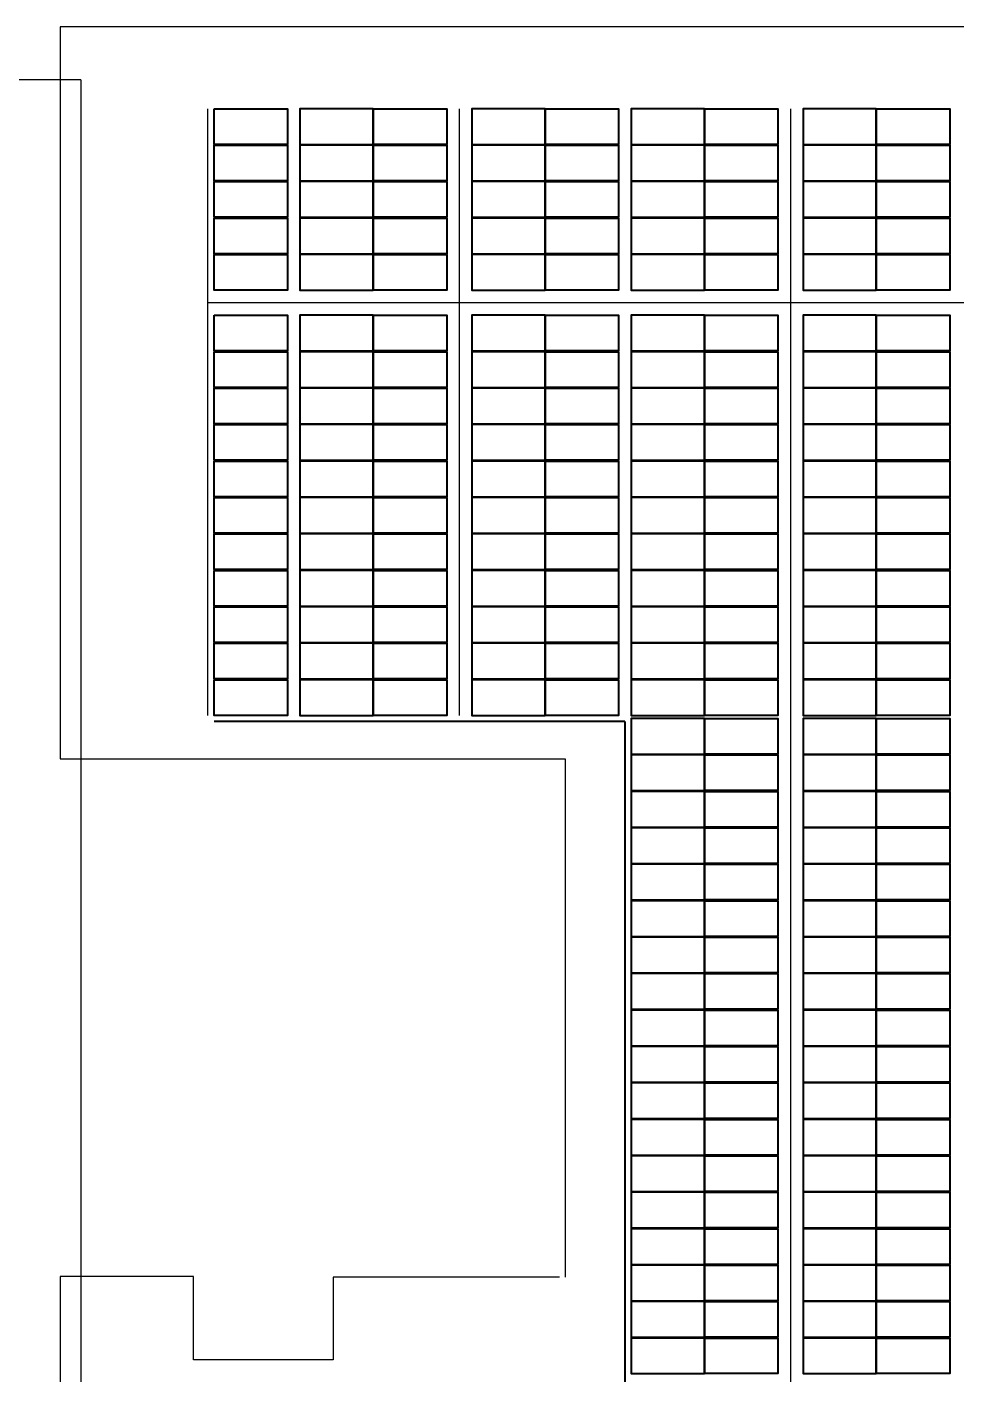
# Model space of a CAD drawing. Header units: millimetres. Extents: x -735047 to 1918431, y -1621985 to 747622.
# Drawn here: x 1740772 to 1770334, y -690409 to -647566 of the extents above; entities that cross this region are included whole.
import ezdxf

# ---------------------------------------------------------------- set-up
doc = ezdxf.new("R2010")
doc.units = ezdxf.units.MM
for name, color, linetype, lineweight in [('SOL-BUILDING_OUTLINE', 1, 'Continuous', 30), ('SOL-CRR - EXISTING', 251, 'Continuous', 40), ('SOL-PV MODULES - PH1', 250, 'Continuous', 40)]:
    doc.layers.add(name, color=color, linetype=linetype, lineweight=lineweight)
doc.layers.add('SOL-WALKWAYS EXISTING', color=250, linetype='Continuous')

msp = doc.modelspace()

# ---------------------------------------------------------------- linework, layer by layer
at = {"layer": 'SOL-BUILDING_OUTLINE'}
for p, q in [((1797829.742, -647565.811), (1741829.454, -647565.811)), ((1741829.454, -647565.811), (1741829.454, -670846.844)), ((1742482.182, -649244.152), (1734558.19, -649244.152)), ((1742482.182, -649244.152), (1742482.182, -705592.68)), ((1741829.454, -670846.844), (1757896.247, -670846.844)), ((1757896.247, -670846.844), (1757896.247, -687323.603)), ((1746067.654, -687310.306), (1741829.742, -687310.306)), ((1741829.742, -687310.306), (1741829.742, -714728.572)), ((1746067.654, -689956.204), (1746067.654, -687310.306)), ((1757720.36, -687323.603), (1750510.528, -687323.603)), ((1750510.528, -687323.603), (1750510.528, -689956.204)), ((1750510.528, -689956.204), (1746067.654, -689956.204))]:
    msp.add_line(p, q, dxfattribs=at)
at = {"layer": 'SOL-CRR - EXISTING'}
for q in [(1746729.454, -669659.811), (1759796.247, -692914.811)]:
    msp.add_line((1759796.247, -669659.811), q, dxfattribs=at)
at = {"layer": 'SOL-PV MODULES - PH1'}
for points in [[(1746729.454, -650165.811), (1749059.256, -650165.811), (1749059.256, -651299.811), (1746729.454, -651299.811)], [(1751788.511, -650165.811), (1749458.708, -650165.811), (1749458.708, -651299.811), (1751788.511, -651299.811)], [(1751798.497, -650165.811), (1754128.3, -650165.811), (1754128.3, -651299.811), (1751798.497, -651299.811)], [(1757257.006, -650165.811), (1754927.204, -650165.811), (1754927.204, -651299.811), (1757257.006, -651299.811)], [(1757266.993, -650165.811), (1759596.795, -650165.811), (1759596.795, -651299.811), (1757266.993, -651299.811)], [(1762326.05, -650165.811), (1759996.247, -650165.811), (1759996.247, -651299.811), (1762326.05, -651299.811)], [(1762336.036, -650165.811), (1764665.839, -650165.811), (1764665.839, -651299.811), (1762336.036, -651299.811)], [(1767794.545, -650165.811), (1765464.742, -650165.811), (1765464.742, -651299.811), (1767794.545, -651299.811)], [(1767804.531, -650165.811), (1770134.334, -650165.811), (1770134.334, -651299.811), (1767804.531, -651299.811)], [(1746729.454, -651324.811), (1749059.256, -651324.811), (1749059.256, -652458.811), (1746729.454, -652458.811)], [(1751788.511, -651324.811), (1749458.708, -651324.811), (1749458.708, -652458.811), (1751788.511, -652458.811)], [(1751798.497, -651324.811), (1754128.3, -651324.811), (1754128.3, -652458.811), (1751798.497, -652458.811)], [(1757257.006, -651324.811), (1754927.204, -651324.811), (1754927.204, -652458.811), (1757257.006, -652458.811)], [(1757266.993, -651324.811), (1759596.795, -651324.811), (1759596.795, -652458.811), (1757266.993, -652458.811)], [(1762326.05, -651324.811), (1759996.247, -651324.811), (1759996.247, -652458.811), (1762326.05, -652458.811)], [(1762336.036, -651324.811), (1764665.839, -651324.811), (1764665.839, -652458.811), (1762336.036, -652458.811)], [(1767794.545, -651324.811), (1765464.742, -651324.811), (1765464.742, -652458.811), (1767794.545, -652458.811)], [(1767804.531, -651324.811), (1770134.334, -651324.811), (1770134.334, -652458.811), (1767804.531, -652458.811)], [(1746729.454, -652483.811), (1749059.256, -652483.811), (1749059.256, -653617.811), (1746729.454, -653617.811)], [(1751788.511, -652483.811), (1749458.708, -652483.811), (1749458.708, -653617.811), (1751788.511, -653617.811)], [(1751798.497, -652483.811), (1754128.3, -652483.811), (1754128.3, -653617.811), (1751798.497, -653617.811)], [(1757257.006, -652483.811), (1754927.204, -652483.811), (1754927.204, -653617.811), (1757257.006, -653617.811)], [(1757266.993, -652483.811), (1759596.795, -652483.811), (1759596.795, -653617.811), (1757266.993, -653617.811)], [(1762326.05, -652483.811), (1759996.247, -652483.811), (1759996.247, -653617.811), (1762326.05, -653617.811)], [(1762336.036, -652483.811), (1764665.839, -652483.811), (1764665.839, -653617.811), (1762336.036, -653617.811)], [(1767794.545, -652483.811), (1765464.742, -652483.811), (1765464.742, -653617.811), (1767794.545, -653617.811)], [(1767804.531, -652483.811), (1770134.334, -652483.811), (1770134.334, -653617.811), (1767804.531, -653617.811)], [(1746729.454, -653642.811), (1749059.256, -653642.811), (1749059.256, -654776.811), (1746729.454, -654776.811)], [(1751788.511, -653642.811), (1749458.708, -653642.811), (1749458.708, -654776.811), (1751788.511, -654776.811)], [(1751798.497, -653642.811), (1754128.3, -653642.811), (1754128.3, -654776.811), (1751798.497, -654776.811)], [(1757257.006, -653642.811), (1754927.204, -653642.811), (1754927.204, -654776.811), (1757257.006, -654776.811)], [(1757266.993, -653642.811), (1759596.795, -653642.811), (1759596.795, -654776.811), (1757266.993, -654776.811)], [(1762326.05, -653642.811), (1759996.247, -653642.811), (1759996.247, -654776.811), (1762326.05, -654776.811)], [(1762336.036, -653642.811), (1764665.839, -653642.811), (1764665.839, -654776.811), (1762336.036, -654776.811)], [(1767794.545, -653642.811), (1765464.742, -653642.811), (1765464.742, -654776.811), (1767794.545, -654776.811)], [(1767804.531, -653642.811), (1770134.334, -653642.811), (1770134.334, -654776.811), (1767804.531, -654776.811)], [(1746729.454, -654801.811), (1749059.256, -654801.811), (1749059.256, -655935.811), (1746729.454, -655935.811)], [(1751788.511, -654801.811), (1749458.708, -654801.811), (1749458.708, -655935.811), (1751788.511, -655935.811)], [(1751798.497, -654801.811), (1754128.3, -654801.811), (1754128.3, -655935.811), (1751798.497, -655935.811)], [(1757257.006, -654801.811), (1754927.204, -654801.811), (1754927.204, -655935.811), (1757257.006, -655935.811)], [(1757266.993, -654801.811), (1759596.795, -654801.811), (1759596.795, -655935.811), (1757266.993, -655935.811)], [(1762326.05, -654801.811), (1759996.247, -654801.811), (1759996.247, -655935.811), (1762326.05, -655935.811)], [(1762336.036, -654801.811), (1764665.839, -654801.811), (1764665.839, -655935.811), (1762336.036, -655935.811)], [(1767794.545, -654801.811), (1765464.742, -654801.811), (1765464.742, -655935.811), (1767794.545, -655935.811)], [(1767804.531, -654801.811), (1770134.334, -654801.811), (1770134.334, -655935.811), (1767804.531, -655935.811)], [(1746729.454, -656735.811), (1749059.256, -656735.811), (1749059.256, -657869.811), (1746729.454, -657869.811)], [(1751788.511, -656735.811), (1749458.708, -656735.811), (1749458.708, -657869.811), (1751788.511, -657869.811)], [(1751798.497, -656735.811), (1754128.3, -656735.811), (1754128.3, -657869.811), (1751798.497, -657869.811)], [(1757257.006, -656735.811), (1754927.204, -656735.811), (1754927.204, -657869.811), (1757257.006, -657869.811)], [(1757266.993, -656735.811), (1759596.795, -656735.811), (1759596.795, -657869.811), (1757266.993, -657869.811)], [(1762326.05, -656735.811), (1759996.247, -656735.811), (1759996.247, -657869.811), (1762326.05, -657869.811)], [(1762336.036, -656735.811), (1764665.839, -656735.811), (1764665.839, -657869.811), (1762336.036, -657869.811)], [(1767794.545, -656735.811), (1765464.742, -656735.811), (1765464.742, -657869.811), (1767794.545, -657869.811)], [(1767804.531, -656735.811), (1770134.334, -656735.811), (1770134.334, -657869.811), (1767804.531, -657869.811)], [(1746729.454, -657894.811), (1749059.256, -657894.811), (1749059.256, -659028.811), (1746729.454, -659028.811)], [(1751788.511, -657894.811), (1749458.708, -657894.811), (1749458.708, -659028.811), (1751788.511, -659028.811)], [(1751798.497, -657894.811), (1754128.3, -657894.811), (1754128.3, -659028.811), (1751798.497, -659028.811)], [(1757257.006, -657894.811), (1754927.204, -657894.811), (1754927.204, -659028.811), (1757257.006, -659028.811)], [(1757266.993, -657894.811), (1759596.795, -657894.811), (1759596.795, -659028.811), (1757266.993, -659028.811)], [(1762326.05, -657894.811), (1759996.247, -657894.811), (1759996.247, -659028.811), (1762326.05, -659028.811)], [(1762336.036, -657894.811), (1764665.839, -657894.811), (1764665.839, -659028.811), (1762336.036, -659028.811)], [(1767794.545, -657894.811), (1765464.742, -657894.811), (1765464.742, -659028.811), (1767794.545, -659028.811)], [(1767804.531, -657894.811), (1770134.334, -657894.811), (1770134.334, -659028.811), (1767804.531, -659028.811)], [(1746729.454, -659053.811), (1749059.256, -659053.811), (1749059.256, -660187.811), (1746729.454, -660187.811)], [(1751788.511, -659053.811), (1749458.708, -659053.811), (1749458.708, -660187.811), (1751788.511, -660187.811)], [(1751798.497, -659053.811), (1754128.3, -659053.811), (1754128.3, -660187.811), (1751798.497, -660187.811)], [(1757257.006, -659053.811), (1754927.204, -659053.811), (1754927.204, -660187.811), (1757257.006, -660187.811)], [(1757266.993, -659053.811), (1759596.795, -659053.811), (1759596.795, -660187.811), (1757266.993, -660187.811)], [(1762326.05, -659053.811), (1759996.247, -659053.811), (1759996.247, -660187.811), (1762326.05, -660187.811)], [(1762336.036, -659053.811), (1764665.839, -659053.811), (1764665.839, -660187.811), (1762336.036, -660187.811)], [(1767794.545, -659053.811), (1765464.742, -659053.811), (1765464.742, -660187.811), (1767794.545, -660187.811)], [(1767804.531, -659053.811), (1770134.334, -659053.811), (1770134.334, -660187.811), (1767804.531, -660187.811)], [(1746729.454, -660212.811), (1749059.256, -660212.811), (1749059.256, -661346.811), (1746729.454, -661346.811)], [(1751788.511, -660212.811), (1749458.708, -660212.811), (1749458.708, -661346.811), (1751788.511, -661346.811)], [(1751798.497, -660212.811), (1754128.3, -660212.811), (1754128.3, -661346.811), (1751798.497, -661346.811)], [(1757257.006, -660212.811), (1754927.204, -660212.811), (1754927.204, -661346.811), (1757257.006, -661346.811)], [(1757266.993, -660212.811), (1759596.795, -660212.811), (1759596.795, -661346.811), (1757266.993, -661346.811)], [(1762326.05, -660212.811), (1759996.247, -660212.811), (1759996.247, -661346.811), (1762326.05, -661346.811)], [(1762336.036, -660212.811), (1764665.839, -660212.811), (1764665.839, -661346.811), (1762336.036, -661346.811)], [(1767794.545, -660212.811), (1765464.742, -660212.811), (1765464.742, -661346.811), (1767794.545, -661346.811)], [(1767804.531, -660212.811), (1770134.334, -660212.811), (1770134.334, -661346.811), (1767804.531, -661346.811)], [(1746729.454, -661371.811), (1749059.256, -661371.811), (1749059.256, -662505.811), (1746729.454, -662505.811)], [(1751788.511, -661371.811), (1749458.708, -661371.811), (1749458.708, -662505.811), (1751788.511, -662505.811)], [(1751798.497, -661371.811), (1754128.3, -661371.811), (1754128.3, -662505.811), (1751798.497, -662505.811)], [(1757257.006, -661371.811), (1754927.204, -661371.811), (1754927.204, -662505.811), (1757257.006, -662505.811)], [(1757266.993, -661371.811), (1759596.795, -661371.811), (1759596.795, -662505.811), (1757266.993, -662505.811)], [(1762326.05, -661371.811), (1759996.247, -661371.811), (1759996.247, -662505.811), (1762326.05, -662505.811)], [(1762336.036, -661371.811), (1764665.839, -661371.811), (1764665.839, -662505.811), (1762336.036, -662505.811)], [(1767794.545, -661371.811), (1765464.742, -661371.811), (1765464.742, -662505.811), (1767794.545, -662505.811)], [(1767804.531, -661371.811), (1770134.334, -661371.811), (1770134.334, -662505.811), (1767804.531, -662505.811)], [(1746729.454, -662530.811), (1749059.256, -662530.811), (1749059.256, -663664.811), (1746729.454, -663664.811)], [(1751788.511, -662530.811), (1749458.708, -662530.811), (1749458.708, -663664.811), (1751788.511, -663664.811)], [(1751798.497, -662530.811), (1754128.3, -662530.811), (1754128.3, -663664.811), (1751798.497, -663664.811)], [(1757257.006, -662530.811), (1754927.204, -662530.811), (1754927.204, -663664.811), (1757257.006, -663664.811)], [(1757266.993, -662530.811), (1759596.795, -662530.811), (1759596.795, -663664.811), (1757266.993, -663664.811)], [(1762326.05, -662530.811), (1759996.247, -662530.811), (1759996.247, -663664.811), (1762326.05, -663664.811)], [(1762336.036, -662530.811), (1764665.839, -662530.811), (1764665.839, -663664.811), (1762336.036, -663664.811)], [(1767794.545, -662530.811), (1765464.742, -662530.811), (1765464.742, -663664.811), (1767794.545, -663664.811)], [(1767804.531, -662530.811), (1770134.334, -662530.811), (1770134.334, -663664.811), (1767804.531, -663664.811)], [(1746729.454, -663689.811), (1749059.256, -663689.811), (1749059.256, -664823.811), (1746729.454, -664823.811)], [(1751788.511, -663689.811), (1749458.708, -663689.811), (1749458.708, -664823.811), (1751788.511, -664823.811)], [(1751798.497, -663689.811), (1754128.3, -663689.811), (1754128.3, -664823.811), (1751798.497, -664823.811)], [(1757257.006, -663689.811), (1754927.204, -663689.811), (1754927.204, -664823.811), (1757257.006, -664823.811)], [(1757266.993, -663689.811), (1759596.795, -663689.811), (1759596.795, -664823.811), (1757266.993, -664823.811)], [(1762326.05, -663689.811), (1759996.247, -663689.811), (1759996.247, -664823.811), (1762326.05, -664823.811)], [(1762336.036, -663689.811), (1764665.839, -663689.811), (1764665.839, -664823.811), (1762336.036, -664823.811)], [(1767794.545, -663689.811), (1765464.742, -663689.811), (1765464.742, -664823.811), (1767794.545, -664823.811)], [(1767804.531, -663689.811), (1770134.334, -663689.811), (1770134.334, -664823.811), (1767804.531, -664823.811)], [(1746729.454, -664848.811), (1749059.256, -664848.811), (1749059.256, -665982.811), (1746729.454, -665982.811)], [(1751788.511, -664848.811), (1749458.708, -664848.811), (1749458.708, -665982.811), (1751788.511, -665982.811)], [(1751798.497, -664848.811), (1754128.3, -664848.811), (1754128.3, -665982.811), (1751798.497, -665982.811)], [(1757257.006, -664848.811), (1754927.204, -664848.811), (1754927.204, -665982.811), (1757257.006, -665982.811)], [(1757266.993, -664848.811), (1759596.795, -664848.811), (1759596.795, -665982.811), (1757266.993, -665982.811)], [(1762326.05, -664848.811), (1759996.247, -664848.811), (1759996.247, -665982.811), (1762326.05, -665982.811)], [(1762336.036, -664848.811), (1764665.839, -664848.811), (1764665.839, -665982.811), (1762336.036, -665982.811)], [(1767794.545, -664848.811), (1765464.742, -664848.811), (1765464.742, -665982.811), (1767794.545, -665982.811)], [(1767804.531, -664848.811), (1770134.334, -664848.811), (1770134.334, -665982.811), (1767804.531, -665982.811)], [(1746729.454, -666007.811), (1749059.256, -666007.811), (1749059.256, -667141.811), (1746729.454, -667141.811)], [(1751788.511, -666007.811), (1749458.708, -666007.811), (1749458.708, -667141.811), (1751788.511, -667141.811)], [(1751798.497, -666007.811), (1754128.3, -666007.811), (1754128.3, -667141.811), (1751798.497, -667141.811)], [(1757257.006, -666007.811), (1754927.204, -666007.811), (1754927.204, -667141.811), (1757257.006, -667141.811)], [(1757266.993, -666007.811), (1759596.795, -666007.811), (1759596.795, -667141.811), (1757266.993, -667141.811)], [(1762326.05, -666007.811), (1759996.247, -666007.811), (1759996.247, -667141.811), (1762326.05, -667141.811)], [(1762336.036, -666007.811), (1764665.839, -666007.811), (1764665.839, -667141.811), (1762336.036, -667141.811)], [(1767794.545, -666007.811), (1765464.742, -666007.811), (1765464.742, -667141.811), (1767794.545, -667141.811)], [(1767804.531, -666007.811), (1770134.334, -666007.811), (1770134.334, -667141.811), (1767804.531, -667141.811)], [(1746729.454, -667166.811), (1749059.256, -667166.811), (1749059.256, -668300.811), (1746729.454, -668300.811)], [(1751788.511, -667166.811), (1749458.708, -667166.811), (1749458.708, -668300.811), (1751788.511, -668300.811)], [(1751798.497, -667166.811), (1754128.3, -667166.811), (1754128.3, -668300.811), (1751798.497, -668300.811)], [(1757257.006, -667166.811), (1754927.204, -667166.811), (1754927.204, -668300.811), (1757257.006, -668300.811)], [(1757266.993, -667166.811), (1759596.795, -667166.811), (1759596.795, -668300.811), (1757266.993, -668300.811)], [(1762326.05, -667166.811), (1759996.247, -667166.811), (1759996.247, -668300.811), (1762326.05, -668300.811)], [(1762336.036, -667166.811), (1764665.839, -667166.811), (1764665.839, -668300.811), (1762336.036, -668300.811)], [(1767794.545, -667166.811), (1765464.742, -667166.811), (1765464.742, -668300.811), (1767794.545, -668300.811)], [(1767804.531, -667166.811), (1770134.334, -667166.811), (1770134.334, -668300.811), (1767804.531, -668300.811)], [(1746729.454, -668325.811), (1749059.256, -668325.811), (1749059.256, -669459.811), (1746729.454, -669459.811)], [(1751788.511, -668325.811), (1749458.708, -668325.811), (1749458.708, -669459.811), (1751788.511, -669459.811)], [(1751798.497, -668325.811), (1754128.3, -668325.811), (1754128.3, -669459.811), (1751798.497, -669459.811)], [(1757257.006, -668325.811), (1754927.204, -668325.811), (1754927.204, -669459.811), (1757257.006, -669459.811)], [(1757266.993, -668325.811), (1759596.795, -668325.811), (1759596.795, -669459.811), (1757266.993, -669459.811)], [(1762326.05, -668325.811), (1759996.247, -668325.811), (1759996.247, -669459.811), (1762326.05, -669459.811)], [(1762336.036, -668325.811), (1764665.839, -668325.811), (1764665.839, -669459.811), (1762336.036, -669459.811)], [(1767794.545, -668325.811), (1765464.742, -668325.811), (1765464.742, -669459.811), (1767794.545, -669459.811)], [(1767804.531, -668325.811), (1770134.334, -668325.811), (1770134.334, -669459.811), (1767804.531, -669459.811)], [(1762326.05, -669559.811), (1759996.247, -669559.811), (1759996.247, -670693.811), (1762326.05, -670693.811)], [(1762336.036, -669559.811), (1764665.839, -669559.811), (1764665.839, -670693.811), (1762336.036, -670693.811)], [(1767794.545, -669559.811), (1765464.742, -669559.811), (1765464.742, -670693.811), (1767794.545, -670693.811)], [(1767804.531, -669559.811), (1770134.334, -669559.811), (1770134.334, -670693.811), (1767804.531, -670693.811)], [(1762326.05, -670718.811), (1759996.247, -670718.811), (1759996.247, -671852.811), (1762326.05, -671852.811)], [(1762336.036, -670718.811), (1764665.839, -670718.811), (1764665.839, -671852.811), (1762336.036, -671852.811)], [(1767794.545, -670718.811), (1765464.742, -670718.811), (1765464.742, -671852.811), (1767794.545, -671852.811)], [(1767804.531, -670718.811), (1770134.334, -670718.811), (1770134.334, -671852.811), (1767804.531, -671852.811)], [(1762326.05, -671877.811), (1759996.247, -671877.811), (1759996.247, -673011.811), (1762326.05, -673011.811)], [(1762336.036, -671877.811), (1764665.839, -671877.811), (1764665.839, -673011.811), (1762336.036, -673011.811)], [(1767794.545, -671877.811), (1765464.742, -671877.811), (1765464.742, -673011.811), (1767794.545, -673011.811)], [(1767804.531, -671877.811), (1770134.334, -671877.811), (1770134.334, -673011.811), (1767804.531, -673011.811)], [(1762326.05, -673036.811), (1759996.247, -673036.811), (1759996.247, -674170.811), (1762326.05, -674170.811)], [(1762336.036, -673036.811), (1764665.839, -673036.811), (1764665.839, -674170.811), (1762336.036, -674170.811)], [(1767794.545, -673036.811), (1765464.742, -673036.811), (1765464.742, -674170.811), (1767794.545, -674170.811)], [(1767804.531, -673036.811), (1770134.334, -673036.811), (1770134.334, -674170.811), (1767804.531, -674170.811)], [(1762326.05, -674195.811), (1759996.247, -674195.811), (1759996.247, -675329.811), (1762326.05, -675329.811)], [(1762336.036, -674195.811), (1764665.839, -674195.811), (1764665.839, -675329.811), (1762336.036, -675329.811)], [(1767794.545, -674195.811), (1765464.742, -674195.811), (1765464.742, -675329.811), (1767794.545, -675329.811)], [(1767804.531, -674195.811), (1770134.334, -674195.811), (1770134.334, -675329.811), (1767804.531, -675329.811)], [(1762326.05, -675354.811), (1759996.247, -675354.811), (1759996.247, -676488.811), (1762326.05, -676488.811)], [(1762336.036, -675354.811), (1764665.839, -675354.811), (1764665.839, -676488.811), (1762336.036, -676488.811)], [(1767794.545, -675354.811), (1765464.742, -675354.811), (1765464.742, -676488.811), (1767794.545, -676488.811)], [(1767804.531, -675354.811), (1770134.334, -675354.811), (1770134.334, -676488.811), (1767804.531, -676488.811)], [(1762326.05, -676513.811), (1759996.247, -676513.811), (1759996.247, -677647.811), (1762326.05, -677647.811)], [(1762336.036, -676513.811), (1764665.839, -676513.811), (1764665.839, -677647.811), (1762336.036, -677647.811)], [(1767794.545, -676513.811), (1765464.742, -676513.811), (1765464.742, -677647.811), (1767794.545, -677647.811)], [(1767804.531, -676513.811), (1770134.334, -676513.811), (1770134.334, -677647.811), (1767804.531, -677647.811)], [(1762326.05, -677672.811), (1759996.247, -677672.811), (1759996.247, -678806.811), (1762326.05, -678806.811)], [(1762336.036, -677672.811), (1764665.839, -677672.811), (1764665.839, -678806.811), (1762336.036, -678806.811)], [(1767794.545, -677672.811), (1765464.742, -677672.811), (1765464.742, -678806.811), (1767794.545, -678806.811)], [(1767804.531, -677672.811), (1770134.334, -677672.811), (1770134.334, -678806.811), (1767804.531, -678806.811)], [(1762326.05, -678831.811), (1759996.247, -678831.811), (1759996.247, -679965.811), (1762326.05, -679965.811)], [(1762336.036, -678831.811), (1764665.839, -678831.811), (1764665.839, -679965.811), (1762336.036, -679965.811)], [(1767794.545, -678831.811), (1765464.742, -678831.811), (1765464.742, -679965.811), (1767794.545, -679965.811)], [(1767804.531, -678831.811), (1770134.334, -678831.811), (1770134.334, -679965.811), (1767804.531, -679965.811)], [(1762326.05, -679990.811), (1759996.247, -679990.811), (1759996.247, -681124.811), (1762326.05, -681124.811)], [(1762336.036, -679990.811), (1764665.839, -679990.811), (1764665.839, -681124.811), (1762336.036, -681124.811)], [(1767794.545, -679990.811), (1765464.742, -679990.811), (1765464.742, -681124.811), (1767794.545, -681124.811)], [(1767804.531, -679990.811), (1770134.334, -679990.811), (1770134.334, -681124.811), (1767804.531, -681124.811)], [(1762326.05, -681149.811), (1759996.247, -681149.811), (1759996.247, -682283.811), (1762326.05, -682283.811)], [(1762336.036, -681149.811), (1764665.839, -681149.811), (1764665.839, -682283.811), (1762336.036, -682283.811)], [(1767794.545, -681149.811), (1765464.742, -681149.811), (1765464.742, -682283.811), (1767794.545, -682283.811)], [(1767804.531, -681149.811), (1770134.334, -681149.811), (1770134.334, -682283.811), (1767804.531, -682283.811)], [(1762326.05, -682308.811), (1759996.247, -682308.811), (1759996.247, -683442.811), (1762326.05, -683442.811)], [(1762336.036, -682308.811), (1764665.839, -682308.811), (1764665.839, -683442.811), (1762336.036, -683442.811)], [(1767794.545, -682308.811), (1765464.742, -682308.811), (1765464.742, -683442.811), (1767794.545, -683442.811)], [(1767804.531, -682308.811), (1770134.334, -682308.811), (1770134.334, -683442.811), (1767804.531, -683442.811)], [(1762326.05, -683467.811), (1759996.247, -683467.811), (1759996.247, -684601.811), (1762326.05, -684601.811)], [(1762336.036, -683467.811), (1764665.839, -683467.811), (1764665.839, -684601.811), (1762336.036, -684601.811)], [(1767794.545, -683467.811), (1765464.742, -683467.811), (1765464.742, -684601.811), (1767794.545, -684601.811)], [(1767804.531, -683467.811), (1770134.334, -683467.811), (1770134.334, -684601.811), (1767804.531, -684601.811)], [(1762326.05, -684626.811), (1759996.247, -684626.811), (1759996.247, -685760.811), (1762326.05, -685760.811)], [(1762336.036, -684626.811), (1764665.839, -684626.811), (1764665.839, -685760.811), (1762336.036, -685760.811)], [(1767794.545, -684626.811), (1765464.742, -684626.811), (1765464.742, -685760.811), (1767794.545, -685760.811)], [(1767804.531, -684626.811), (1770134.334, -684626.811), (1770134.334, -685760.811), (1767804.531, -685760.811)], [(1762326.05, -685785.811), (1759996.247, -685785.811), (1759996.247, -686919.811), (1762326.05, -686919.811)], [(1762336.036, -685785.811), (1764665.839, -685785.811), (1764665.839, -686919.811), (1762336.036, -686919.811)], [(1767794.545, -685785.811), (1765464.742, -685785.811), (1765464.742, -686919.811), (1767794.545, -686919.811)], [(1767804.531, -685785.811), (1770134.334, -685785.811), (1770134.334, -686919.811), (1767804.531, -686919.811)], [(1762326.05, -686944.811), (1759996.247, -686944.811), (1759996.247, -688078.811), (1762326.05, -688078.811)], [(1762336.036, -686944.811), (1764665.839, -686944.811), (1764665.839, -688078.811), (1762336.036, -688078.811)], [(1767794.545, -686944.811), (1765464.742, -686944.811), (1765464.742, -688078.811), (1767794.545, -688078.811)], [(1767804.531, -686944.811), (1770134.334, -686944.811), (1770134.334, -688078.811), (1767804.531, -688078.811)], [(1762326.05, -688103.811), (1759996.247, -688103.811), (1759996.247, -689237.811), (1762326.05, -689237.811)], [(1762336.036, -688103.811), (1764665.839, -688103.811), (1764665.839, -689237.811), (1762336.036, -689237.811)], [(1767794.545, -688103.811), (1765464.742, -688103.811), (1765464.742, -689237.811), (1767794.545, -689237.811)], [(1767804.531, -688103.811), (1770134.334, -688103.811), (1770134.334, -689237.811), (1767804.531, -689237.811)], [(1762326.05, -689262.811), (1759996.247, -689262.811), (1759996.247, -690396.811), (1762326.05, -690396.811)], [(1762336.036, -689262.811), (1764665.839, -689262.811), (1764665.839, -690396.811), (1762336.036, -690396.811)], [(1767794.545, -689262.811), (1765464.742, -689262.811), (1765464.742, -690396.811), (1767794.545, -690396.811)], [(1767804.531, -689262.811), (1770134.334, -689262.811), (1770134.334, -690396.811), (1767804.531, -690396.811)]]:
    msp.add_lwpolyline(points, close=True, dxfattribs=at)
at = {"layer": 'SOL-WALKWAYS EXISTING'}
for p, q in [((1746512.559, -650165.811), (1746512.559, -669459.811)), ((1754527.752, -650165.811), (1754527.752, -669459.811)), ((1765065.291, -650165.811), (1765065.291, -763779.811)), ((1796677.907, -656335.811), (1746512.559, -656335.811))]:
    msp.add_line(p, q, dxfattribs=at)

doc.saveas('drawing.dxf')
